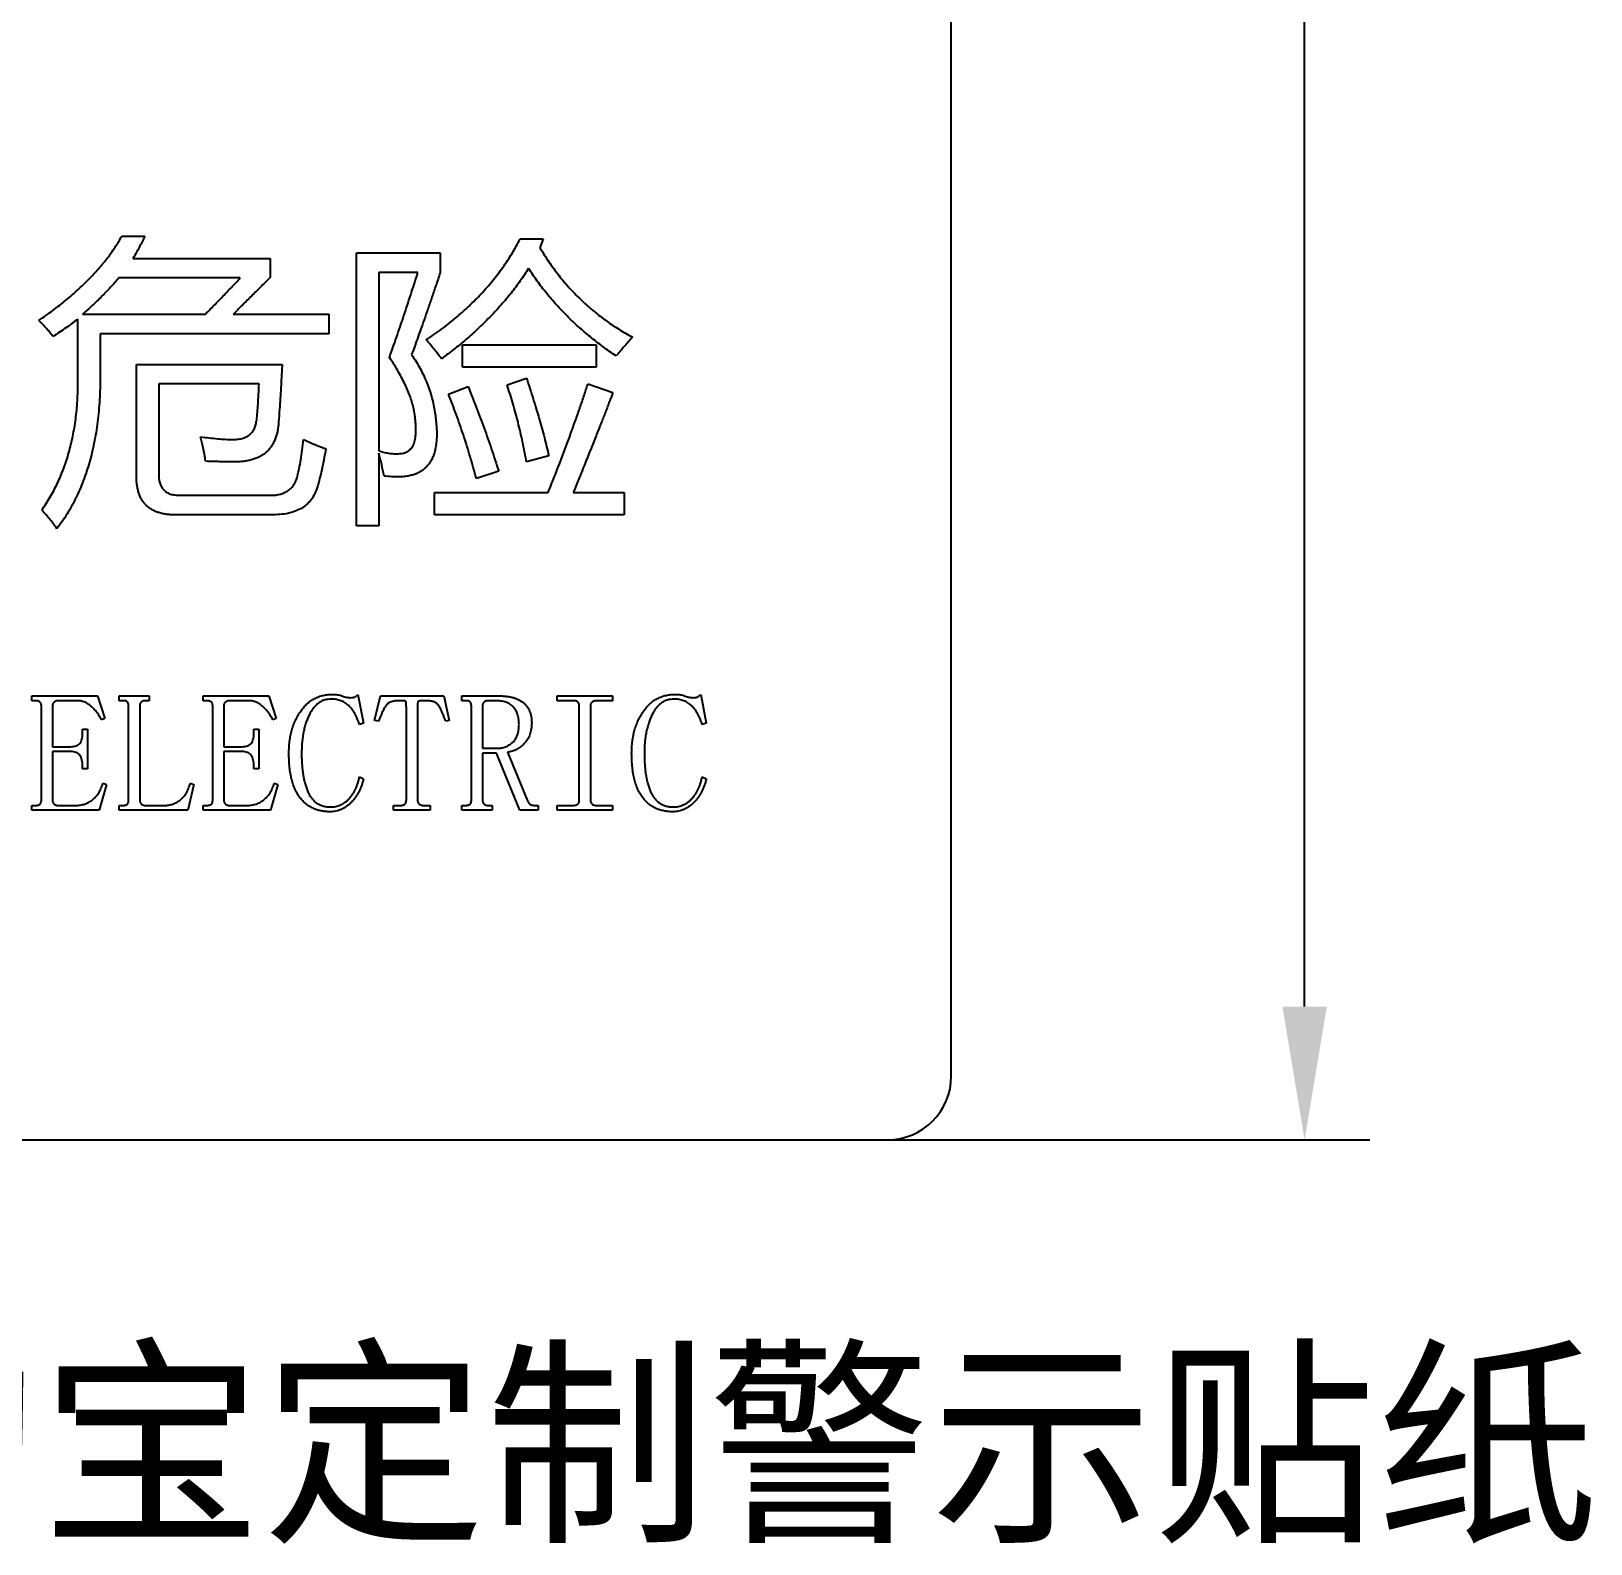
# Model space of a CAD drawing. Header units: millimetres. Extents: x 98 to 177, y -41 to 63.
# Drawn here: x 129.55 to 177.33, y -40.73 to 5.61 of the extents above; entities that cross this region are included whole.
import ezdxf

# ---------------------------------------------------------------- set-up
doc = ezdxf.new("R2010")
doc.units = ezdxf.units.MM
doc.header["$PDSIZE"] = -1
doc.styles.get("Standard").update_dxf_attribs({"font": ''})
doc.styles.get('Standard').set_extended_font_data('汉仪长仿宋体')
doc.dimstyles.new('ISO-25', dxfattribs={"dimtxt": 2.5, "dimasz": 2.5, "dimexe": 1.25, "dimexo": 0.625, "dimtad": 1, "dimtxsty": 'Standard', "dimcen": 2.5, "dimadec": 0, "dimazin": 0, "dimtfac": 1, "dimtmove": 0, "dimatfit": 3, "dimfxl": 1, "dimarcsym": 0})

# ---------------------------------------------------------------- blocks, each defined once
blk = doc.blocks.new('*D2')
at = {"color": 0, "lineweight": -2, "transparency": 16777216}
for p, q in [((152.293, 51.648), (170.56, 51.648)), ((168.56, 47.568), (168.56, 15.294)), ((168.56, -24.272), (168.56, 8.002)), ((152.293, -28.352), (170.56, -28.352))]:
    blk.add_line(p, q, dxfattribs=at)
at = {"color": 0, "transparency": 16777216}
for points in [[(167.88, 47.568), (169.24, 47.568), (168.56, 51.648)], [(167.88, -24.272), (169.24, -24.272), (168.56, -28.352)]]:
    blk.add_solid(points, dxfattribs=at)
at = {"layer": 'Defpoints', "color": 0, "transparency": 16777216}
for p in [(152.293, 51.648), (152.293, -28.352), (168.56, -28.352)]:
    blk.add_point(p, dxfattribs=at)
at = {"color": 0, "transparency": 16777216, "insert": (168.56, 11.648), "char_height": 3.5, "attachment_point": 5}
blk.add_mtext('80,00', dxfattribs=at)

msp = doc.modelspace()

# ---------------------------------------------------------------- linework, layer by layer
at = {"color": 7, "linetype": 'Continuous', "lineweight": 25}
for p, q in [((157.736, -26.4), (157.736, 49.696)), ((132.326, -0.669), (133.03, -0.669)), ((144.533, -0.754), (145.238, -0.754)), ((145.238, -0.754), (145.131, -1.022)), ((132.667, -1.352), (136.872, -1.352)), ((136.872, -1.352), (136.872, -1.932)), ((139.518, -1.181), (142.079, -1.181)), ((139.518, -9.547), (139.518, -1.181)), ((142.079, -1.181), (142.079, -1.788)), ((140.201, -1.778), (140.201, -7.242)), ((141.396, -1.778), (140.201, -1.778)), ((135.954, -1.949), (132.233, -1.949)), ((130.981, -5.138), (130.981, -3.207)), ((131.124, -3.059), (134.887, -3.059)), ((135.741, -3.059), (138.664, -3.059)), ((138.664, -3.059), (138.664, -3.657)), ((131.664, -3.657), (131.664, -4.972)), ((138.664, -3.657), (131.664, -3.657)), ((142.762, -3.998), (146.859, -3.998)), ((142.762, -4.681), (142.762, -3.998)), ((146.859, -3.998), (146.859, -4.681)), ((132.774, -4.596), (137.236, -4.596)), ((132.774, -8.021), (132.774, -4.596)), ((146.859, -4.681), (142.762, -4.681)), ((133.457, -5.193), (133.457, -7.982)), ((136.53, -5.193), (133.457, -5.193)), ((144.128, -5.22), (144.725, -5.022)), ((146.603, -5.193), (147.372, -5.455)), ((142.335, -5.513), (142.933, -5.278)), ((140.201, -7.319), (140.201, -9.547)), ((145.408, -7.394), (144.725, -7.583)), ((143.872, -7.87), (143.189, -8.096)), ((141.908, -8.522), (145.387, -8.522)), ((141.908, -9.205), (141.908, -8.522)), ((146.155, -8.522), (147.713, -8.522)), ((147.713, -8.522), (147.713, -9.205)), ((134.103, -8.608), (136.877, -8.608)), ((136.969, -9.205), (133.949, -9.205)), ((140.201, -9.547), (139.518, -9.547)), ((147.713, -9.205), (141.908, -9.205)), ((129.569, -14.754), (131.58, -14.754)), ((129.569, -14.9), (129.569, -14.754)), ((131.58, -14.754), (131.805, -15.443)), ((132.243, -14.754), (133.167, -14.754)), ((132.243, -14.9), (132.243, -14.754)), ((133.167, -14.754), (133.167, -14.9)), ((134.819, -14.754), (136.83, -14.754)), ((134.819, -14.9), (134.819, -14.754)), ((136.83, -14.754), (137.055, -15.443)), ((139.559, -14.706), (139.729, -15.589)), ((140.069, -15.512), (140.253, -14.754)), ((140.253, -14.754), (142.191, -14.754)), ((142.191, -14.754), (142.354, -15.512)), ((142.743, -14.754), (143.904, -14.754)), ((142.743, -14.9), (142.743, -14.754)), ((145.66, -14.754), (147.361, -14.754)), ((145.66, -14.9), (145.66, -14.754)), ((147.361, -14.754), (147.361, -14.9)), ((150.059, -14.706), (150.229, -15.589)), ((129.673, -14.9), (129.569, -14.9)), ((129.861, -17.947), (129.861, -15.062)), ((130.201, -15.061), (130.201, -16.31)), ((130.952, -14.9), (130.384, -14.9)), ((132.36, -14.9), (132.243, -14.9)), ((132.535, -17.947), (132.535, -15.062)), ((132.875, -15.062), (132.875, -17.947)), ((133.167, -14.9), (133.039, -14.9)), ((134.923, -14.9), (134.819, -14.9)), ((135.111, -17.947), (135.111, -15.062)), ((135.451, -15.061), (135.451, -16.31)), ((136.202, -14.9), (135.634, -14.9)), ((141.042, -17.946), (141.042, -15.103)), ((141.382, -15.124), (141.382, -17.946)), ((142.86, -14.9), (142.743, -14.9)), ((143.035, -17.947), (143.035, -15.062)), ((143.375, -15.06), (143.375, -16.359)), ((143.767, -14.9), (143.551, -14.9)), ((146.149, -14.9), (145.66, -14.9)), ((146.34, -17.947), (146.34, -15.062)), ((146.68, -15.062), (146.68, -17.947)), ((147.361, -14.9), (146.872, -14.9)), ((131.805, -15.443), (131.704, -15.484)), ((137.055, -15.443), (136.954, -15.484)), ((139.729, -15.589), (139.605, -15.629)), ((140.191, -15.532), (140.069, -15.512)), ((142.354, -15.512), (142.253, -15.532)), ((150.229, -15.589), (150.105, -15.629)), ((131.125, -15.775), (131.271, -15.775)), ((131.125, -15.898), (131.125, -15.775)), ((131.271, -15.775), (131.271, -16.991)), ((136.375, -15.775), (136.521, -15.775)), ((136.375, -15.898), (136.375, -15.775)), ((136.521, -15.775), (136.521, -16.991)), ((130.201, -16.31), (130.76, -16.31)), ((130.201, -16.456), (130.201, -17.949)), ((130.76, -16.456), (130.201, -16.456)), ((135.451, -16.31), (136.01, -16.31)), ((135.451, -16.456), (135.451, -17.949)), ((136.01, -16.456), (135.451, -16.456)), ((143.375, -16.359), (143.806, -16.359)), ((143.375, -16.504), (143.375, -17.948)), ((143.799, -16.504), (143.375, -16.504)), ((144.515, -18.254), (143.799, -16.504)), ((144.144, -16.48), (144.752, -17.968)), ((131.125, -16.991), (131.125, -16.912)), ((131.271, -16.991), (131.125, -16.991)), ((136.375, -16.991), (136.375, -16.912)), ((136.521, -16.991), (136.375, -16.991)), ((131.854, -17.468), (131.632, -18.254)), ((131.753, -17.428), (131.854, -17.468)), ((134.528, -17.468), (134.344, -18.254)), ((134.424, -17.428), (134.528, -17.468)), ((137.104, -17.468), (136.882, -18.254)), ((137.003, -17.428), (137.104, -17.468)), ((139.605, -17.234), (139.729, -17.297)), ((150.105, -17.234), (150.229, -17.297)), ((129.569, -18.109), (129.686, -18.109)), ((129.569, -18.254), (129.569, -18.109)), ((130.383, -18.109), (130.907, -18.109)), ((132.243, -18.109), (132.371, -18.109)), ((132.243, -18.254), (132.243, -18.109)), ((133.061, -18.109), (133.619, -18.109)), ((134.819, -18.109), (134.936, -18.109)), ((134.819, -18.254), (134.819, -18.109)), ((135.633, -18.109), (136.157, -18.109)), ((140.653, -18.109), (140.847, -18.109)), ((140.653, -18.254), (140.653, -18.109)), ((141.576, -18.109), (141.771, -18.109)), ((141.771, -18.109), (141.771, -18.254)), ((142.743, -18.109), (142.86, -18.109)), ((142.743, -18.254), (142.743, -18.109)), ((143.55, -18.109), (143.667, -18.109)), ((143.667, -18.109), (143.667, -18.254)), ((144.955, -18.109), (145.076, -18.109)), ((145.076, -18.109), (145.076, -18.254)), ((145.66, -18.109), (146.149, -18.109)), ((145.66, -18.254), (145.66, -18.109)), ((146.872, -18.109), (147.361, -18.109)), ((147.361, -18.109), (147.361, -18.254)), ((131.632, -18.254), (129.569, -18.254)), ((134.344, -18.254), (132.243, -18.254)), ((136.882, -18.254), (134.819, -18.254)), ((141.771, -18.254), (140.653, -18.254)), ((143.667, -18.254), (142.743, -18.254)), ((145.076, -18.254), (144.515, -18.254)), ((147.361, -18.254), (145.66, -18.254)), ((99.688, -28.352), (155.784, -28.352))]:
    msp.add_line(p, q, dxfattribs=at)
msp.add_arc((155.784, -26.4), 1.952, 270, 0, dxfattribs=at)
for points, knots in [([(129.786, -3.251), (129.93, -3.15), (130.211, -2.951), (130.609, -2.639), (130.974, -2.322), (131.308, -2.001), (131.611, -1.676), (131.882, -1.347), (132.122, -1.013), (132.259, -0.782), (132.326, -0.669)], [0, 0, 0, 0, 0.144424, 0.282792, 0.414816, 0.541627, 0.662815, 0.779572, 0.891646, 1, 1, 1, 1]), ([(133.03, -0.669), (132.975, -0.784), (132.863, -1.016), (132.733, -1.239), (132.667, -1.352)], [0, 0, 0, 0, 0.495053, 1, 1, 1, 1]), ([(141.652, -3.849), (141.81, -3.74), (142.12, -3.526), (142.557, -3.177), (142.964, -2.815), (143.341, -2.436), (143.687, -2.04), (144, -1.628), (144.287, -1.202), (144.451, -0.903), (144.533, -0.754)], [0, 0, 0, 0, 0.134181, 0.264613, 0.392205, 0.51716, 0.639753, 0.760709, 0.880726, 1, 1, 1, 1]), ([(145.131, -1.022), (145.222, -1.168), (145.402, -1.457), (145.704, -1.866), (146.027, -2.249), (146.372, -2.605), (146.739, -2.935), (147.126, -3.24), (147.536, -3.519), (147.824, -3.682), (147.969, -3.763)], [0, 0, 0, 0, 0.129035, 0.255871, 0.381236, 0.504984, 0.628173, 0.751363, 0.875197, 1, 1, 1, 1]), ([(140.521, -4.382), (140.595, -4.178), (140.744, -3.762), (140.962, -3.123), (141.181, -2.46), (141.324, -2.008), (141.396, -1.778)], [0, 0, 0, 0, 0.237131, 0.482972, 0.737098, 1, 1, 1, 1]), ([(142.079, -1.788), (142.034, -1.92), (141.947, -2.176), (141.821, -2.55), (141.7, -2.899), (141.589, -3.225), (141.481, -3.526), (141.383, -3.805), (141.291, -4.059), (141.232, -4.221), (141.204, -4.298)], [0, 0, 0, 0, 0.157394, 0.305743, 0.444735, 0.574208, 0.694493, 0.805733, 0.907625, 1, 1, 1, 1]), ([(144.788, -1.661), (144.703, -1.788), (144.532, -2.044), (144.253, -2.414), (143.95, -2.772), (143.628, -3.124), (143.282, -3.464), (142.917, -3.796), (142.528, -4.118), (142.257, -4.322), (142.12, -4.425)], [0, 0, 0, 0, 0.118774, 0.238607, 0.359936, 0.483359, 0.608631, 0.736488, 0.86697, 1, 1, 1, 1]), ([(147.474, -4.339), (147.337, -4.246), (147.066, -4.06), (146.679, -3.759), (146.311, -3.447), (145.966, -3.117), (145.638, -2.777), (145.334, -2.419), (145.048, -2.048), (144.875, -1.79), (144.788, -1.661)], [0, 0, 0, 0, 0.130382, 0.25833, 0.384635, 0.509361, 0.633087, 0.755681, 0.877967, 1, 1, 1, 1]), ([(132.233, -1.949), (132.15, -2.044), (131.984, -2.237), (131.714, -2.514), (131.429, -2.792), (131.227, -2.969), (131.124, -3.059)], [0, 0, 0, 0, 0.240162, 0.486508, 0.73945, 1, 1, 1, 1]), ([(134.887, -3.059), (134.985, -2.959), (135.176, -2.764), (135.452, -2.478), (135.71, -2.209), (135.875, -2.034), (135.954, -1.949)], [0, 0, 0, 0, 0.273855, 0.531801, 0.773845, 1, 1, 1, 1]), ([(136.872, -1.932), (136.769, -2.035), (136.568, -2.236), (136.276, -2.526), (136.003, -2.798), (135.826, -2.974), (135.741, -3.059)], [0, 0, 0, 0, 0.274069, 0.532191, 0.773774, 1, 1, 1, 1]), ([(130.218, -3.742), (130.195, -3.71), (130.143, -3.638), (130.046, -3.526), (129.926, -3.393), (129.835, -3.301), (129.786, -3.251)], [0, 0, 0, 0, 0.180524, 0.407495, 0.680104, 1, 1, 1, 1]), ([(130.981, -3.207), (130.859, -3.299), (130.61, -3.485), (130.351, -3.655), (130.218, -3.742)], [0, 0, 0, 0, 0.491508, 1, 1, 1, 1]), ([(147.969, -3.763), (147.922, -3.817), (147.83, -3.919), (147.7, -4.067), (147.583, -4.207), (147.509, -4.297), (147.474, -4.339)], [0, 0, 0, 0, 0.282305, 0.541141, 0.781698, 1, 1, 1, 1]), ([(141.204, -4.298), (141.251, -4.368), (141.343, -4.507), (141.466, -4.722), (141.575, -4.939), (141.671, -5.16), (141.755, -5.382), (141.822, -5.608), (141.878, -5.837), (141.903, -5.991), (141.915, -6.068)], [0, 0, 0, 0, 0.131324, 0.259263, 0.385746, 0.510539, 0.634023, 0.756391, 0.878287, 1, 1, 1, 1]), ([(142.12, -4.425), (142.09, -4.383), (142.024, -4.294), (141.914, -4.157), (141.79, -4.005), (141.7, -3.903), (141.652, -3.849)], [0, 0, 0, 0, 0.210482, 0.446922, 0.709751, 1, 1, 1, 1]), ([(137.236, -4.596), (137.228, -4.754), (137.213, -5.064), (137.188, -5.518), (137.16, -5.952), (137.138, -6.234), (137.128, -6.372)], [0, 0, 0, 0, 0.267105, 0.523025, 0.767067, 1, 1, 1, 1]), ([(141.277, -6.016), (141.265, -5.956), (141.239, -5.833), (141.183, -5.647), (141.112, -5.454), (141.025, -5.252), (140.922, -5.044), (140.802, -4.83), (140.67, -4.606), (140.572, -4.458), (140.521, -4.382)], [0, 0, 0, 0, 0.101054, 0.207704, 0.321316, 0.442298, 0.570325, 0.705705, 0.848952, 1, 1, 1, 1]), ([(129.872, -9.056), (129.917, -8.991), (130.009, -8.86), (130.133, -8.655), (130.251, -8.446), (130.359, -8.229), (130.459, -8.006), (130.55, -7.776), (130.633, -7.541), (130.706, -7.298), (130.771, -7.051), (130.827, -6.796), (130.875, -6.535), (130.914, -6.268), (130.945, -5.995), (130.965, -5.715), (130.98, -5.429), (130.981, -5.236), (130.981, -5.138)], [0, 0, 0, 0, 0.057743, 0.115612, 0.173613, 0.231982, 0.290978, 0.350582, 0.411021, 0.471985, 0.533971, 0.596679, 0.6609, 0.726027, 0.792505, 0.860056, 0.929417, 1, 1, 1, 1]), ([(131.664, -4.972), (131.663, -5.092), (131.662, -5.329), (131.645, -5.68), (131.62, -6.022), (131.584, -6.356), (131.538, -6.679), (131.48, -6.993), (131.414, -7.299), (131.336, -7.595), (131.248, -7.882), (131.149, -8.16), (131.042, -8.429), (130.921, -8.688), (130.792, -8.938), (130.653, -9.18), (130.502, -9.41), (130.394, -9.558), (130.34, -9.632)], [0, 0, 0, 0, 0.073027, 0.144227, 0.21392, 0.281654, 0.348049, 0.412658, 0.476048, 0.538101, 0.598923, 0.658629, 0.717235, 0.775072, 0.832283, 0.888503, 0.944386, 1, 1, 1, 1]), ([(136.457, -6.299), (136.464, -6.221), (136.48, -6.056), (136.5, -5.794), (136.517, -5.504), (136.526, -5.3), (136.53, -5.193)], [0, 0, 0, 0, 0.211483, 0.448049, 0.710868, 1, 1, 1, 1]), ([(144.725, -7.583), (144.686, -7.379), (144.608, -6.973), (144.466, -6.374), (144.309, -5.79), (144.188, -5.409), (144.128, -5.22)], [0, 0, 0, 0, 0.256469, 0.508034, 0.756175, 1, 1, 1, 1]), ([(144.725, -5.022), (144.794, -5.233), (144.927, -5.645), (145.111, -6.251), (145.269, -6.831), (145.363, -7.21), (145.408, -7.394)], [0, 0, 0, 0, 0.269467, 0.525692, 0.769362, 1, 1, 1, 1]), ([(145.387, -8.522), (145.449, -8.365), (145.572, -8.055), (145.749, -7.598), (145.916, -7.157), (146.074, -6.733), (146.22, -6.325), (146.358, -5.933), (146.485, -5.558), (146.565, -5.313), (146.603, -5.193)], [0, 0, 0, 0, 0.143575, 0.281986, 0.414753, 0.542367, 0.664708, 0.781914, 0.893514, 1, 1, 1, 1]), ([(143.189, -8.096), (143.125, -7.869), (143.001, -7.421), (142.795, -6.764), (142.574, -6.129), (142.414, -5.717), (142.335, -5.513)], [0, 0, 0, 0, 0.25942, 0.512118, 0.759217, 1, 1, 1, 1]), ([(142.933, -5.278), (143.017, -5.488), (143.186, -5.911), (143.428, -6.552), (143.656, -7.206), (143.8, -7.648), (143.872, -7.87)], [0, 0, 0, 0, 0.246228, 0.494843, 0.745903, 1, 1, 1, 1]), ([(147.372, -5.455), (147.357, -5.496), (147.326, -5.58), (147.274, -5.711), (147.222, -5.853), (147.162, -6.002), (147.102, -6.162), (147.034, -6.33), (146.966, -6.508), (146.889, -6.694), (146.814, -6.892), (146.73, -7.097), (146.645, -7.312), (146.554, -7.535), (146.461, -7.77), (146.362, -8.012), (146.261, -8.264), (146.191, -8.435), (146.155, -8.522)], [0, 0, 0, 0, 0.03964, 0.082121, 0.12791, 0.176543, 0.228482, 0.283269, 0.340984, 0.401924, 0.466168, 0.533262, 0.603284, 0.676533, 0.752708, 0.832112, 0.914441, 1, 1, 1, 1]), ([(140.881, -7.327), (140.906, -7.324), (140.955, -7.318), (141.023, -7.294), (141.085, -7.264), (141.14, -7.223), (141.189, -7.173), (141.23, -7.113), (141.265, -7.045), (141.293, -6.967), (141.314, -6.879), (141.328, -6.783), (141.336, -6.677), (141.337, -6.563), (141.333, -6.439), (141.32, -6.307), (141.304, -6.164), (141.286, -6.067), (141.277, -6.016)], [0, 0, 0, 0, 0.049066, 0.094751, 0.139242, 0.183191, 0.227849, 0.274411, 0.323932, 0.377294, 0.435202, 0.49821, 0.566748, 0.64115, 0.720779, 0.807636, 0.900021, 1, 1, 1, 1]), ([(141.915, -6.068), (141.925, -6.138), (141.945, -6.274), (141.966, -6.473), (141.974, -6.66), (141.973, -6.836), (141.961, -6.999), (141.939, -7.151), (141.906, -7.291), (141.862, -7.42), (141.808, -7.536), (141.741, -7.64), (141.667, -7.733), (141.579, -7.812), (141.482, -7.881), (141.374, -7.937), (141.256, -7.982), (141.172, -8.001), (141.129, -8.01)], [0, 0, 0, 0, 0.090529, 0.175513, 0.255035, 0.329379, 0.399367, 0.464216, 0.525468, 0.58254, 0.63712, 0.688914, 0.739345, 0.789161, 0.839233, 0.890509, 0.943844, 1, 1, 1, 1]), ([(135.707, -6.9), (135.761, -6.899), (135.864, -6.897), (136.008, -6.871), (136.133, -6.826), (136.24, -6.76), (136.325, -6.671), (136.392, -6.565), (136.437, -6.438), (136.45, -6.347), (136.457, -6.299)], [0, 0, 0, 0, 0.14973, 0.284264, 0.405486, 0.519331, 0.62946, 0.743306, 0.865688, 1, 1, 1, 1]), ([(137.128, -6.372), (137.124, -6.422), (137.117, -6.519), (137.093, -6.658), (137.06, -6.788), (137.017, -6.908), (136.964, -7.018), (136.902, -7.12), (136.83, -7.211), (136.748, -7.292), (136.656, -7.363), (136.556, -7.425), (136.444, -7.475), (136.323, -7.516), (136.193, -7.548), (136.054, -7.571), (135.905, -7.583), (135.803, -7.583), (135.75, -7.583)], [0, 0, 0, 0, 0.072006, 0.139594, 0.203739, 0.264303, 0.323304, 0.379645, 0.43525, 0.490041, 0.54525, 0.601591, 0.660047, 0.721002, 0.784991, 0.852472, 0.923786, 1, 1, 1, 1]), ([(134.738, -6.815), (134.829, -6.827), (135.004, -6.849), (135.256, -6.874), (135.488, -6.892), (135.637, -6.898), (135.707, -6.9)], [0, 0, 0, 0, 0.28286, 0.543029, 0.782014, 1, 1, 1, 1]), ([(134.892, -7.566), (134.881, -7.495), (134.858, -7.357), (134.819, -7.161), (134.782, -6.981), (134.752, -6.869), (134.738, -6.815)], [0, 0, 0, 0, 0.282152, 0.544399, 0.782802, 1, 1, 1, 1]), ([(137.705, -8.024), (137.724, -7.945), (137.763, -7.779), (137.811, -7.513), (137.856, -7.217), (137.882, -7.009), (137.896, -6.9)], [0, 0, 0, 0, 0.211205, 0.449214, 0.710869, 1, 1, 1, 1]), ([(137.896, -6.9), (138.013, -6.954), (138.237, -7.056), (138.468, -7.139), (138.579, -7.179)], [0, 0, 0, 0, 0.521236, 1, 1, 1, 1]), ([(135.75, -7.583), (135.696, -7.583), (135.576, -7.582), (135.378, -7.58), (135.147, -7.574), (134.981, -7.569), (134.892, -7.566)], [0, 0, 0, 0, 0.189697, 0.419834, 0.690447, 1, 1, 1, 1]), ([(138.579, -7.179), (138.557, -7.295), (138.516, -7.513), (138.452, -7.819), (138.391, -8.084), (138.346, -8.246), (138.326, -8.321)], [0, 0, 0, 0, 0.30185, 0.5686, 0.801716, 1, 1, 1, 1]), ([(140.201, -7.242), (140.257, -7.26), (140.368, -7.296), (140.539, -7.326), (140.71, -7.34), (140.824, -7.331), (140.881, -7.327)], [0, 0, 0, 0, 0.255871, 0.504992, 0.752665, 1, 1, 1, 1]), ([(140.36, -8.018), (140.336, -7.901), (140.289, -7.667), (140.23, -7.436), (140.201, -7.319)], [0, 0, 0, 0, 0.498146, 1, 1, 1, 1]), ([(133.949, -9.205), (133.902, -9.205), (133.81, -9.204), (133.677, -9.188), (133.552, -9.167), (133.437, -9.132), (133.33, -9.092), (133.233, -9.041), (133.145, -8.98), (133.066, -8.911), (132.998, -8.831), (132.937, -8.743), (132.886, -8.645), (132.845, -8.537), (132.813, -8.421), (132.791, -8.296), (132.775, -8.162), (132.775, -8.069), (132.774, -8.021)], [0, 0, 0, 0, 0.07459, 0.144, 0.209878, 0.272286, 0.332071, 0.388801, 0.44389, 0.498691, 0.553035, 0.608698, 0.666045, 0.72583, 0.788047, 0.854611, 0.924714, 1, 1, 1, 1]), ([(133.457, -7.982), (133.459, -8.031), (133.463, -8.124), (133.492, -8.254), (133.543, -8.364), (133.615, -8.455), (133.709, -8.525), (133.823, -8.575), (133.957, -8.603), (134.052, -8.606), (134.103, -8.608)], [0, 0, 0, 0, 0.142784, 0.269028, 0.384859, 0.494444, 0.604487, 0.722133, 0.853427, 1, 1, 1, 1]), ([(136.877, -8.608), (136.931, -8.606), (137.035, -8.603), (137.183, -8.577), (137.313, -8.529), (137.426, -8.465), (137.525, -8.383), (137.603, -8.28), (137.666, -8.159), (137.692, -8.07), (137.705, -8.024)], [0, 0, 0, 0, 0.147269, 0.280823, 0.403966, 0.52056, 0.634285, 0.748545, 0.869282, 1, 1, 1, 1]), ([(141.129, -8.01), (141.079, -8.019), (140.969, -8.039), (140.79, -8.046), (140.583, -8.04), (140.437, -8.026), (140.36, -8.018)], [0, 0, 0, 0, 0.199231, 0.430865, 0.696798, 1, 1, 1, 1]), ([(138.326, -8.321), (138.304, -8.391), (138.263, -8.525), (138.158, -8.706), (138.029, -8.86), (137.871, -8.988), (137.683, -9.083), (137.469, -9.154), (137.228, -9.196), (137.058, -9.202), (136.969, -9.205)], [0, 0, 0, 0, 0.123763, 0.239934, 0.352962, 0.465716, 0.583761, 0.710148, 0.84805, 1, 1, 1, 1]), ([(130.34, -9.632), (130.308, -9.587), (130.241, -9.495), (130.131, -9.354), (130.007, -9.206), (129.918, -9.107), (129.872, -9.056)], [0, 0, 0, 0, 0.2222907, 0.4614853, 0.7214794, 1, 1, 1, 1]), ([(137.444, -16.515), (137.445, -16.451), (137.447, -16.326), (137.465, -16.143), (137.493, -15.968), (137.532, -15.802), (137.583, -15.643), (137.645, -15.493), (137.72, -15.352), (137.804, -15.22), (137.898, -15.099), (138.001, -14.994), (138.112, -14.904), (138.233, -14.831), (138.361, -14.775), (138.498, -14.734), (138.642, -14.711), (138.741, -14.707), (138.792, -14.706)], [0, 0, 0, 0, 0.075837, 0.148367, 0.218446, 0.286159, 0.35161, 0.415802, 0.478641, 0.541144, 0.601987, 0.659847, 0.716131, 0.771334, 0.826558, 0.882428, 0.940044, 1, 1, 1, 1]), ([(138.792, -14.706), (138.816, -14.706), (138.865, -14.707), (138.938, -14.718), (139.011, -14.733), (139.081, -14.757), (139.15, -14.78), (139.215, -14.795), (139.274, -14.807), (139.313, -14.808), (139.331, -14.808)], [0, 0, 0, 0, 0.132339, 0.264405, 0.399756, 0.536972, 0.669834, 0.791765, 0.900679, 1, 1, 1, 1]), ([(139.331, -14.808), (139.356, -14.807), (139.402, -14.806), (139.466, -14.791), (139.52, -14.757), (139.545, -14.724), (139.559, -14.706)], [0, 0, 0, 0, 0.287475, 0.520714, 0.743316, 1, 1, 1, 1]), ([(143.904, -14.754), (143.942, -14.755), (144.016, -14.756), (144.123, -14.766), (144.224, -14.782), (144.318, -14.804), (144.406, -14.833), (144.487, -14.868), (144.561, -14.91), (144.628, -14.959), (144.688, -15.013), (144.741, -15.075), (144.784, -15.143), (144.82, -15.217), (144.848, -15.298), (144.867, -15.385), (144.88, -15.478), (144.881, -15.543), (144.882, -15.576)], [0, 0, 0, 0, 0.078248, 0.152086, 0.221785, 0.288313, 0.350975, 0.411231, 0.469379, 0.52612, 0.581859, 0.63661, 0.691723, 0.74793, 0.805984, 0.866958, 0.931638, 1, 1, 1, 1]), ([(147.944, -16.515), (147.945, -16.451), (147.947, -16.326), (147.965, -16.143), (147.993, -15.968), (148.032, -15.802), (148.083, -15.643), (148.145, -15.493), (148.22, -15.352), (148.304, -15.22), (148.398, -15.099), (148.501, -14.994), (148.612, -14.904), (148.733, -14.831), (148.861, -14.775), (148.998, -14.734), (149.142, -14.711), (149.241, -14.707), (149.292, -14.706)], [0, 0, 0, 0, 0.075837, 0.148367, 0.218446, 0.286159, 0.35161, 0.415802, 0.478641, 0.541144, 0.601987, 0.659847, 0.716131, 0.771334, 0.826558, 0.882428, 0.940044, 1, 1, 1, 1]), ([(149.292, -14.706), (149.316, -14.706), (149.365, -14.707), (149.438, -14.718), (149.511, -14.733), (149.581, -14.757), (149.65, -14.78), (149.715, -14.795), (149.774, -14.807), (149.813, -14.808), (149.831, -14.808)], [0, 0, 0, 0, 0.132339, 0.264405, 0.399756, 0.536972, 0.669834, 0.791765, 0.900679, 1, 1, 1, 1]), ([(149.831, -14.808), (149.856, -14.807), (149.902, -14.806), (149.966, -14.791), (150.02, -14.757), (150.045, -14.724), (150.059, -14.706)], [0, 0, 0, 0, 0.287475, 0.520714, 0.743316, 1, 1, 1, 1]), ([(129.861, -15.062), (129.861, -15.049), (129.86, -15.025), (129.852, -14.992), (129.839, -14.963), (129.82, -14.939), (129.794, -14.921), (129.76, -14.908), (129.719, -14.901), (129.689, -14.901), (129.673, -14.9)], [0, 0, 0, 0, 0.132794, 0.253034, 0.358581, 0.460433, 0.567073, 0.687195, 0.83279, 1, 1, 1, 1]), ([(130.384, -14.9), (130.371, -14.901), (130.347, -14.901), (130.311, -14.909), (130.28, -14.922), (130.252, -14.939), (130.229, -14.963), (130.213, -14.991), (130.203, -15.024), (130.202, -15.049), (130.201, -15.061)], [0, 0, 0, 0, 0.140448, 0.269861, 0.391881, 0.509323, 0.624031, 0.738608, 0.862104, 1, 1, 1, 1]), ([(131.704, -15.484), (131.677, -15.438), (131.625, -15.349), (131.54, -15.231), (131.453, -15.129), (131.362, -15.046), (131.268, -14.98), (131.167, -14.934), (131.062, -14.905), (130.989, -14.902), (130.952, -14.9)], [0, 0, 0, 0, 0.159839, 0.30571, 0.438688, 0.560754, 0.673891, 0.782646, 0.890241, 1, 1, 1, 1]), ([(132.535, -15.062), (132.534, -15.049), (132.534, -15.025), (132.526, -14.992), (132.514, -14.963), (132.497, -14.939), (132.472, -14.921), (132.441, -14.908), (132.403, -14.901), (132.375, -14.901), (132.36, -14.9)], [0, 0, 0, 0, 0.137935, 0.26219, 0.370676, 0.473121, 0.577219, 0.696904, 0.837319, 1, 1, 1, 1]), ([(133.039, -14.9), (133.027, -14.901), (133.005, -14.901), (132.973, -14.909), (132.945, -14.922), (132.92, -14.94), (132.9, -14.963), (132.885, -14.991), (132.877, -15.025), (132.876, -15.049), (132.875, -15.062)], [0, 0, 0, 0, 0.133871, 0.256428, 0.374677, 0.48912, 0.604408, 0.722622, 0.854333, 1, 1, 1, 1]), ([(135.111, -15.062), (135.111, -15.049), (135.11, -15.025), (135.102, -14.992), (135.089, -14.963), (135.07, -14.939), (135.044, -14.921), (135.01, -14.908), (134.969, -14.901), (134.939, -14.901), (134.923, -14.9)], [0, 0, 0, 0, 0.132794, 0.253034, 0.358581, 0.460433, 0.567073, 0.687195, 0.83279, 1, 1, 1, 1]), ([(135.634, -14.9), (135.621, -14.901), (135.597, -14.901), (135.561, -14.909), (135.53, -14.922), (135.502, -14.939), (135.479, -14.963), (135.463, -14.991), (135.453, -15.024), (135.452, -15.049), (135.451, -15.061)], [0, 0, 0, 0, 0.140448, 0.269861, 0.391881, 0.509323, 0.624031, 0.738608, 0.862104, 1, 1, 1, 1]), ([(136.954, -15.484), (136.927, -15.438), (136.875, -15.349), (136.79, -15.231), (136.703, -15.129), (136.612, -15.046), (136.518, -14.98), (136.417, -14.934), (136.312, -14.905), (136.239, -14.902), (136.202, -14.9)], [0, 0, 0, 0, 0.159839, 0.30571, 0.438688, 0.560754, 0.673891, 0.782646, 0.890241, 1, 1, 1, 1]), ([(138.74, -14.852), (138.705, -14.853), (138.636, -14.856), (138.535, -14.878), (138.442, -14.917), (138.354, -14.969), (138.272, -15.038), (138.197, -15.121), (138.129, -15.219), (138.068, -15.331), (138.013, -15.454), (137.965, -15.584), (137.924, -15.722), (137.891, -15.867), (137.865, -16.018), (137.847, -16.178), (137.835, -16.344), (137.834, -16.457), (137.833, -16.515)], [0, 0, 0, 0, 0.050269, 0.099015, 0.146917, 0.195143, 0.245708, 0.298691, 0.35554, 0.417012, 0.481568, 0.547777, 0.616401, 0.687257, 0.760962, 0.837393, 0.917145, 1, 1, 1, 1]), ([(139.605, -15.629), (139.595, -15.599), (139.575, -15.538), (139.54, -15.452), (139.503, -15.371), (139.462, -15.296), (139.42, -15.227), (139.375, -15.162), (139.327, -15.104), (139.277, -15.051), (139.224, -15.003), (139.165, -14.963), (139.104, -14.928), (139.039, -14.901), (138.97, -14.878), (138.897, -14.862), (138.82, -14.853), (138.767, -14.852), (138.74, -14.852)], [0, 0, 0, 0, 0.07731, 0.15151, 0.221996, 0.289776, 0.35427, 0.416229, 0.47628, 0.533913, 0.590355, 0.646281, 0.701683, 0.758193, 0.815267, 0.874582, 0.935974, 1, 1, 1, 1]), ([(140.859, -14.9), (140.836, -14.901), (140.793, -14.901), (140.73, -14.906), (140.673, -14.913), (140.62, -14.923), (140.574, -14.938), (140.531, -14.954), (140.495, -14.975), (140.463, -14.999), (140.433, -15.03), (140.403, -15.072), (140.371, -15.123), (140.339, -15.185), (140.303, -15.256), (140.267, -15.339), (140.229, -15.432), (140.204, -15.498), (140.191, -15.532)], [0, 0, 0, 0, 0.067148, 0.128476, 0.185654, 0.23744, 0.285809, 0.329303, 0.370382, 0.407677, 0.448293, 0.498419, 0.557403, 0.625149, 0.704209, 0.793047, 0.891394, 1, 1, 1, 1]), ([(141.042, -15.103), (141.041, -15.079), (141.041, -15.037), (141.037, -14.982), (141.033, -14.945), (141.024, -14.919), (140.999, -14.909), (140.966, -14.905), (140.918, -14.901), (140.88, -14.901), (140.859, -14.9)], [0, 0, 0, 0, 0.206349, 0.363082, 0.468758, 0.528978, 0.585315, 0.680297, 0.819704, 1, 1, 1, 1]), ([(141.625, -14.9), (141.595, -14.901), (141.543, -14.901), (141.475, -14.904), (141.431, -14.909), (141.399, -14.917), (141.391, -14.948), (141.386, -14.987), (141.383, -15.049), (141.382, -15.097), (141.382, -15.124)], [0, 0, 0, 0, 0.208111, 0.365301, 0.468547, 0.52389, 0.573673, 0.669936, 0.811283, 1, 1, 1, 1]), ([(142.253, -15.532), (142.24, -15.499), (142.215, -15.436), (142.178, -15.347), (142.143, -15.267), (142.111, -15.197), (142.079, -15.136), (142.052, -15.085), (142.025, -15.043), (142.001, -15.009), (141.974, -14.982), (141.941, -14.96), (141.903, -14.942), (141.859, -14.926), (141.809, -14.914), (141.753, -14.906), (141.691, -14.901), (141.647, -14.9), (141.625, -14.9)], [0, 0, 0, 0, 0.108049, 0.206648, 0.295111, 0.373479, 0.442851, 0.501914, 0.552223, 0.592507, 0.629613, 0.668999, 0.711799, 0.758415, 0.810822, 0.867792, 0.931302, 1, 1, 1, 1]), ([(143.035, -15.062), (143.034, -15.049), (143.034, -15.025), (143.026, -14.992), (143.014, -14.963), (142.997, -14.939), (142.972, -14.921), (142.941, -14.908), (142.903, -14.901), (142.875, -14.901), (142.86, -14.9)], [0, 0, 0, 0, 0.137935, 0.26219, 0.370676, 0.473121, 0.577219, 0.696904, 0.837319, 1, 1, 1, 1]), ([(143.551, -14.9), (143.539, -14.901), (143.515, -14.901), (143.481, -14.909), (143.45, -14.922), (143.423, -14.939), (143.401, -14.962), (143.386, -14.99), (143.376, -15.024), (143.375, -15.047), (143.375, -15.06)], [0, 0, 0, 0, 0.138342, 0.265498, 0.387977, 0.505999, 0.619597, 0.735651, 0.861457, 1, 1, 1, 1]), ([(144.493, -15.62), (144.492, -15.592), (144.491, -15.538), (144.483, -15.46), (144.469, -15.387), (144.45, -15.318), (144.425, -15.254), (144.395, -15.194), (144.359, -15.139), (144.317, -15.089), (144.27, -15.044), (144.216, -15.006), (144.156, -14.973), (144.09, -14.946), (144.018, -14.925), (143.939, -14.911), (143.855, -14.902), (143.797, -14.901), (143.767, -14.9)], [0, 0, 0, 0, 0.070837, 0.137464, 0.201535, 0.262198, 0.32081, 0.377739, 0.433037, 0.488832, 0.544415, 0.600282, 0.658126, 0.719274, 0.78279, 0.850811, 0.922673, 1, 1, 1, 1]), ([(146.34, -15.062), (146.34, -15.049), (146.339, -15.025), (146.331, -14.992), (146.318, -14.963), (146.298, -14.939), (146.272, -14.921), (146.238, -14.909), (146.196, -14.901), (146.165, -14.901), (146.149, -14.9)], [0, 0, 0, 0, 0.131232, 0.250057, 0.354362, 0.456674, 0.562059, 0.685641, 0.829523, 1, 1, 1, 1]), ([(146.872, -14.9), (146.858, -14.901), (146.833, -14.901), (146.796, -14.909), (146.763, -14.922), (146.733, -14.939), (146.709, -14.962), (146.693, -14.991), (146.682, -15.025), (146.681, -15.049), (146.68, -15.062)], [0, 0, 0, 0, 0.141968, 0.273093, 0.396751, 0.515541, 0.630911, 0.742371, 0.865855, 1, 1, 1, 1]), ([(149.24, -14.852), (149.205, -14.853), (149.136, -14.856), (149.035, -14.878), (148.942, -14.917), (148.854, -14.969), (148.772, -15.038), (148.697, -15.121), (148.629, -15.219), (148.568, -15.331), (148.513, -15.454), (148.465, -15.584), (148.424, -15.722), (148.391, -15.867), (148.365, -16.018), (148.347, -16.178), (148.335, -16.344), (148.334, -16.457), (148.333, -16.515)], [0, 0, 0, 0, 0.050269, 0.099015, 0.146917, 0.195143, 0.245708, 0.298691, 0.35554, 0.417012, 0.481568, 0.547777, 0.616401, 0.687257, 0.760962, 0.837393, 0.917145, 1, 1, 1, 1]), ([(150.105, -15.629), (150.095, -15.599), (150.075, -15.538), (150.04, -15.452), (150.003, -15.371), (149.962, -15.296), (149.92, -15.227), (149.875, -15.162), (149.827, -15.104), (149.777, -15.051), (149.724, -15.003), (149.665, -14.963), (149.604, -14.928), (149.539, -14.901), (149.47, -14.878), (149.397, -14.862), (149.32, -14.853), (149.267, -14.852), (149.24, -14.852)], [0, 0, 0, 0, 0.07731, 0.15151, 0.221996, 0.289776, 0.35427, 0.416229, 0.47628, 0.533913, 0.590355, 0.646281, 0.701683, 0.758193, 0.815267, 0.874582, 0.935974, 1, 1, 1, 1]), ([(143.806, -16.359), (143.83, -16.358), (143.878, -16.357), (143.947, -16.348), (144.014, -16.335), (144.077, -16.315), (144.137, -16.29), (144.193, -16.259), (144.247, -16.221), (144.298, -16.18), (144.344, -16.132), (144.384, -16.077), (144.418, -16.016), (144.446, -15.949), (144.467, -15.875), (144.482, -15.796), (144.491, -15.71), (144.492, -15.65), (144.493, -15.62)], [0, 0, 0, 0, 0.0630503, 0.1238316, 0.1827431, 0.2404175, 0.2965778, 0.3532563, 0.4095378, 0.4670175, 0.5247072, 0.5839906, 0.6445328, 0.7078336, 0.7741436, 0.8443695, 0.9197211, 1, 1, 1, 1]), ([(144.882, -15.576), (144.881, -15.609), (144.88, -15.674), (144.869, -15.769), (144.852, -15.857), (144.827, -15.941), (144.795, -16.018), (144.757, -16.089), (144.711, -16.155), (144.657, -16.214), (144.6, -16.267), (144.541, -16.315), (144.48, -16.357), (144.417, -16.394), (144.351, -16.424), (144.284, -16.449), (144.215, -16.468), (144.168, -16.476), (144.144, -16.48)], [0, 0, 0, 0, 0.077693, 0.151648, 0.222315, 0.289071, 0.353898, 0.417278, 0.479424, 0.541536, 0.602336, 0.661758, 0.720118, 0.776131, 0.832342, 0.888042, 0.943971, 1, 1, 1, 1]), ([(130.76, -16.31), (130.79, -16.309), (130.846, -16.308), (130.924, -16.287), (130.989, -16.256), (131.041, -16.209), (131.08, -16.149), (131.107, -16.076), (131.122, -15.991), (131.124, -15.931), (131.125, -15.898)], [0, 0, 0, 0, 0.141819, 0.265717, 0.37726, 0.483413, 0.592499, 0.713198, 0.847482, 1, 1, 1, 1]), ([(136.01, -16.31), (136.04, -16.309), (136.096, -16.308), (136.174, -16.287), (136.239, -16.256), (136.291, -16.209), (136.33, -16.149), (136.357, -16.076), (136.372, -15.991), (136.374, -15.931), (136.375, -15.898)], [0, 0, 0, 0, 0.141819, 0.265717, 0.37726, 0.483413, 0.592499, 0.713198, 0.847482, 1, 1, 1, 1]), ([(131.125, -16.912), (131.124, -16.877), (131.122, -16.812), (131.107, -16.721), (131.08, -16.642), (131.041, -16.574), (130.99, -16.52), (130.925, -16.482), (130.846, -16.46), (130.79, -16.457), (130.76, -16.456)], [0, 0, 0, 0, 0.153787, 0.291256, 0.415383, 0.528553, 0.637178, 0.746828, 0.865278, 1, 1, 1, 1]), ([(136.375, -16.912), (136.374, -16.877), (136.372, -16.812), (136.357, -16.721), (136.33, -16.642), (136.291, -16.574), (136.24, -16.52), (136.175, -16.482), (136.096, -16.46), (136.04, -16.457), (136.01, -16.456)], [0, 0, 0, 0, 0.1537865, 0.2912564, 0.4153834, 0.5285534, 0.6371779, 0.746828, 0.8652783, 1, 1, 1, 1]), ([(138.7, -18.303), (138.653, -18.302), (138.561, -18.299), (138.428, -18.278), (138.301, -18.245), (138.182, -18.198), (138.07, -18.137), (137.966, -18.061), (137.87, -17.973), (137.781, -17.872), (137.7, -17.755), (137.631, -17.623), (137.574, -17.475), (137.526, -17.313), (137.489, -17.135), (137.463, -16.942), (137.447, -16.734), (137.445, -16.59), (137.444, -16.515)], [0, 0, 0, 0, 0.056887, 0.111271, 0.163719, 0.215278, 0.26641, 0.317895, 0.370289, 0.424694, 0.481434, 0.541471, 0.605178, 0.673399, 0.746526, 0.825276, 0.909677, 1, 1, 1, 1]), ([(137.833, -16.515), (137.834, -16.577), (137.835, -16.699), (137.845, -16.876), (137.86, -17.042), (137.883, -17.198), (137.912, -17.344), (137.946, -17.479), (137.988, -17.604), (138.036, -17.719), (138.092, -17.822), (138.156, -17.912), (138.23, -17.987), (138.311, -18.05), (138.402, -18.098), (138.5, -18.133), (138.607, -18.154), (138.682, -18.156), (138.72, -18.157)], [0, 0, 0, 0, 0.089368, 0.174134, 0.254048, 0.329305, 0.400043, 0.466823, 0.529655, 0.589227, 0.645148, 0.697465, 0.747296, 0.795754, 0.844342, 0.893626, 0.945416, 1, 1, 1, 1]), ([(149.2, -18.303), (149.153, -18.302), (149.061, -18.299), (148.928, -18.278), (148.801, -18.245), (148.682, -18.198), (148.57, -18.137), (148.466, -18.061), (148.37, -17.973), (148.281, -17.872), (148.2, -17.755), (148.131, -17.623), (148.074, -17.475), (148.026, -17.313), (147.989, -17.135), (147.963, -16.942), (147.947, -16.734), (147.945, -16.59), (147.944, -16.515)], [0, 0, 0, 0, 0.056887, 0.111271, 0.163719, 0.215278, 0.26641, 0.317895, 0.370289, 0.424694, 0.481434, 0.541471, 0.605178, 0.673399, 0.746526, 0.825276, 0.909677, 1, 1, 1, 1]), ([(148.333, -16.515), (148.334, -16.577), (148.335, -16.699), (148.345, -16.876), (148.36, -17.042), (148.383, -17.198), (148.412, -17.344), (148.446, -17.479), (148.488, -17.604), (148.536, -17.719), (148.592, -17.822), (148.656, -17.912), (148.73, -17.987), (148.811, -18.05), (148.902, -18.098), (149, -18.133), (149.107, -18.154), (149.182, -18.156), (149.22, -18.157)], [0, 0, 0, 0, 0.089368, 0.174134, 0.254048, 0.329305, 0.400043, 0.466823, 0.529655, 0.589227, 0.645148, 0.697465, 0.747296, 0.795754, 0.844342, 0.893626, 0.945416, 1, 1, 1, 1]), ([(130.907, -18.109), (130.932, -18.108), (130.981, -18.108), (131.052, -18.099), (131.121, -18.086), (131.187, -18.069), (131.249, -18.045), (131.31, -18.017), (131.367, -17.983), (131.421, -17.944), (131.473, -17.9), (131.522, -17.85), (131.567, -17.793), (131.611, -17.732), (131.651, -17.664), (131.688, -17.591), (131.722, -17.511), (131.743, -17.456), (131.753, -17.428)], [0, 0, 0, 0, 0.063562, 0.124916, 0.184293, 0.242005, 0.299443, 0.355997, 0.412368, 0.46904, 0.526981, 0.58658, 0.648341, 0.712551, 0.779148, 0.849599, 0.923061, 1, 1, 1, 1]), ([(133.619, -18.109), (133.642, -18.108), (133.689, -18.108), (133.758, -18.099), (133.824, -18.086), (133.887, -18.069), (133.948, -18.045), (134.007, -18.017), (134.062, -17.983), (134.115, -17.944), (134.166, -17.9), (134.213, -17.85), (134.256, -17.793), (134.297, -17.731), (134.334, -17.664), (134.368, -17.591), (134.398, -17.511), (134.416, -17.456), (134.424, -17.428)], [0, 0, 0, 0, 0.062447, 0.122651, 0.18086, 0.238689, 0.295657, 0.351783, 0.408379, 0.465886, 0.524227, 0.584354, 0.646376, 0.71065, 0.777529, 0.84853, 0.922517, 1, 1, 1, 1]), ([(136.157, -18.109), (136.182, -18.108), (136.231, -18.108), (136.302, -18.099), (136.371, -18.086), (136.437, -18.069), (136.499, -18.045), (136.56, -18.017), (136.617, -17.983), (136.671, -17.944), (136.723, -17.9), (136.772, -17.85), (136.817, -17.793), (136.861, -17.732), (136.901, -17.664), (136.938, -17.591), (136.972, -17.511), (136.993, -17.456), (137.003, -17.428)], [0, 0, 0, 0, 0.063562, 0.124916, 0.184293, 0.242005, 0.299443, 0.355997, 0.412368, 0.46904, 0.526981, 0.58658, 0.648341, 0.712551, 0.779148, 0.849599, 0.923061, 1, 1, 1, 1]), ([(139.729, -17.297), (139.72, -17.333), (139.703, -17.404), (139.668, -17.507), (139.629, -17.605), (139.584, -17.698), (139.533, -17.786), (139.478, -17.87), (139.416, -17.948), (139.35, -18.021), (139.28, -18.087), (139.205, -18.145), (139.128, -18.194), (139.048, -18.234), (138.965, -18.265), (138.879, -18.287), (138.79, -18.3), (138.73, -18.302), (138.7, -18.303)], [0, 0, 0, 0, 0.071647, 0.141127, 0.209036, 0.275204, 0.340367, 0.404826, 0.468804, 0.532389, 0.594569, 0.65512, 0.713501, 0.770273, 0.827133, 0.884094, 0.941336, 1, 1, 1, 1]), ([(138.72, -18.157), (138.747, -18.157), (138.8, -18.155), (138.878, -18.142), (138.954, -18.123), (139.027, -18.096), (139.097, -18.059), (139.163, -18.016), (139.227, -17.964), (139.288, -17.905), (139.344, -17.839), (139.396, -17.768), (139.443, -17.691), (139.486, -17.61), (139.523, -17.523), (139.555, -17.431), (139.584, -17.334), (139.598, -17.268), (139.605, -17.234)], [0, 0, 0, 0, 0.058467, 0.114822, 0.170692, 0.226654, 0.282558, 0.339329, 0.398319, 0.459305, 0.522002, 0.584886, 0.649108, 0.715026, 0.782755, 0.852847, 0.925049, 1, 1, 1, 1]), ([(150.229, -17.297), (150.22, -17.333), (150.203, -17.404), (150.168, -17.507), (150.129, -17.605), (150.084, -17.698), (150.033, -17.786), (149.978, -17.87), (149.916, -17.948), (149.85, -18.021), (149.78, -18.087), (149.705, -18.145), (149.628, -18.194), (149.548, -18.234), (149.465, -18.265), (149.379, -18.287), (149.29, -18.3), (149.23, -18.302), (149.2, -18.303)], [0, 0, 0, 0, 0.071647, 0.141127, 0.209036, 0.275204, 0.340367, 0.404826, 0.468804, 0.532389, 0.594569, 0.65512, 0.713501, 0.770273, 0.827133, 0.884094, 0.941336, 1, 1, 1, 1]), ([(149.22, -18.157), (149.247, -18.157), (149.3, -18.155), (149.378, -18.142), (149.454, -18.123), (149.527, -18.096), (149.597, -18.059), (149.663, -18.016), (149.727, -17.964), (149.788, -17.905), (149.844, -17.839), (149.896, -17.768), (149.943, -17.691), (149.986, -17.61), (150.023, -17.523), (150.055, -17.431), (150.084, -17.334), (150.098, -17.268), (150.105, -17.234)], [0, 0, 0, 0, 0.058467, 0.114822, 0.170692, 0.226654, 0.282558, 0.339329, 0.398319, 0.459305, 0.522002, 0.584886, 0.649108, 0.715026, 0.782755, 0.852847, 0.925049, 1, 1, 1, 1]), ([(129.686, -18.109), (129.701, -18.108), (129.729, -18.108), (129.768, -18.1), (129.799, -18.088), (129.823, -18.069), (129.84, -18.045), (129.852, -18.017), (129.86, -17.983), (129.861, -17.96), (129.861, -17.947)], [0, 0, 0, 0, 0.162708, 0.303145, 0.42285, 0.526964, 0.629426, 0.740451, 0.862042, 1, 1, 1, 1]), ([(130.201, -17.949), (130.202, -17.962), (130.203, -17.985), (130.213, -18.018), (130.228, -18.047), (130.251, -18.07), (130.279, -18.088), (130.31, -18.1), (130.345, -18.108), (130.37, -18.108), (130.383, -18.109)], [0, 0, 0, 0, 0.136219, 0.260689, 0.374796, 0.490407, 0.608775, 0.73072, 0.858446, 1, 1, 1, 1]), ([(132.371, -18.109), (132.385, -18.108), (132.411, -18.108), (132.447, -18.1), (132.476, -18.088), (132.499, -18.069), (132.516, -18.045), (132.527, -18.017), (132.534, -17.983), (132.534, -17.959), (132.535, -17.947)], [0, 0, 0, 0, 0.159507, 0.293399, 0.411803, 0.514866, 0.619021, 0.732578, 0.857531, 1, 1, 1, 1]), ([(132.875, -17.947), (132.875, -17.96), (132.876, -17.984), (132.887, -18.017), (132.902, -18.046), (132.926, -18.07), (132.955, -18.087), (132.986, -18.1), (133.022, -18.108), (133.048, -18.108), (133.061, -18.109)], [0, 0, 0, 0, 0.136251, 0.258275, 0.37384, 0.489085, 0.607425, 0.727989, 0.858515, 1, 1, 1, 1]), ([(134.936, -18.109), (134.951, -18.108), (134.979, -18.108), (135.018, -18.1), (135.049, -18.088), (135.073, -18.069), (135.09, -18.045), (135.102, -18.017), (135.11, -17.983), (135.111, -17.96), (135.111, -17.947)], [0, 0, 0, 0, 0.162708, 0.303145, 0.42285, 0.526964, 0.629426, 0.740451, 0.862042, 1, 1, 1, 1]), ([(135.451, -17.949), (135.452, -17.962), (135.453, -17.985), (135.463, -18.018), (135.478, -18.047), (135.501, -18.07), (135.529, -18.088), (135.56, -18.1), (135.595, -18.108), (135.62, -18.108), (135.633, -18.109)], [0, 0, 0, 0, 0.136219, 0.260689, 0.374796, 0.490407, 0.608775, 0.73072, 0.858446, 1, 1, 1, 1]), ([(140.847, -18.109), (140.864, -18.108), (140.895, -18.108), (140.937, -18.101), (140.972, -18.088), (140.999, -18.07), (141.019, -18.046), (141.033, -18.017), (141.04, -17.983), (141.041, -17.959), (141.042, -17.946)], [0, 0, 0, 0, 0.171309, 0.316256, 0.438564, 0.544999, 0.646255, 0.752943, 0.86994, 1, 1, 1, 1]), ([(141.382, -17.946), (141.382, -17.959), (141.383, -17.983), (141.394, -18.017), (141.411, -18.047), (141.435, -18.07), (141.465, -18.087), (141.498, -18.1), (141.536, -18.108), (141.563, -18.108), (141.576, -18.109)], [0, 0, 0, 0, 0.132627, 0.254715, 0.368534, 0.482599, 0.600045, 0.724767, 0.856999, 1, 1, 1, 1]), ([(142.86, -18.109), (142.875, -18.108), (142.903, -18.108), (142.941, -18.1), (142.972, -18.088), (142.997, -18.069), (143.014, -18.045), (143.026, -18.017), (143.034, -17.983), (143.034, -17.96), (143.035, -17.947)], [0, 0, 0, 0, 0.1627077, 0.3031448, 0.4228495, 0.5269641, 0.6294262, 0.7404515, 0.8620424, 1, 1, 1, 1]), ([(143.375, -17.948), (143.375, -17.961), (143.376, -17.985), (143.386, -18.018), (143.401, -18.046), (143.423, -18.069), (143.449, -18.087), (143.48, -18.1), (143.513, -18.108), (143.537, -18.108), (143.55, -18.109)], [0, 0, 0, 0, 0.138967, 0.265157, 0.381565, 0.497561, 0.613592, 0.736445, 0.861235, 1, 1, 1, 1]), ([(144.752, -17.968), (144.758, -17.981), (144.771, -18.005), (144.794, -18.035), (144.816, -18.061), (144.85, -18.085), (144.896, -18.104), (144.935, -18.107), (144.955, -18.109)], [0, 0, 0, 0, 0.162274, 0.3073, 0.436659, 0.555013, 0.774784, 1, 1, 1, 1]), ([(146.149, -18.109), (146.165, -18.108), (146.196, -18.108), (146.238, -18.1), (146.272, -18.088), (146.298, -18.07), (146.318, -18.046), (146.331, -18.017), (146.34, -17.984), (146.34, -17.96), (146.34, -17.947)], [0, 0, 0, 0, 0.170505, 0.314411, 0.438013, 0.543416, 0.645744, 0.752442, 0.868746, 1, 1, 1, 1]), ([(146.68, -17.947), (146.681, -17.96), (146.681, -17.984), (146.693, -18.017), (146.709, -18.047), (146.733, -18.07), (146.763, -18.087), (146.796, -18.1), (146.833, -18.108), (146.858, -18.108), (146.872, -18.109)], [0, 0, 0, 0, 0.134175, 0.255142, 0.368945, 0.484341, 0.603159, 0.726845, 0.858, 1, 1, 1, 1])]:
    msp.add_open_spline(points, degree=3, knots=knots, dxfattribs=at)

# ---------------------------------------------------------------- texts
at = {"color": 6, "insert": (109.365, -35.166), "char_height": 5, "attachment_point": 1}
msp.add_mtext_dynamic_manual_height_columns('外发淘宝定制警示贴纸', width=95.08383, gutter_width=17.5, heights=[0], dxfattribs=at)

# ---------------------------------------------------------------- dimensions: what is measured, and where the dimension line sits
at = {"color": 6}
dim = msp.add_linear_dim(base=(168.56, -28.352), p1=(152.293, 51.648), p2=(152.293, -28.352), angle=90, dimstyle='ISO-25', override={"dimtxt": 3.5, "dimasz": 4.08, "dimexe": 2, "dimexo": 0, "dimgap": 1.524, "dimtih": 1, "dimtoh": 1, "dimzin": 0, "dimadec": 2, "dimtzin": 0}, dxfattribs=at)
dim.commit()
dim.dimension.update_dxf_attribs({"geometry": '*D2', "text_midpoint": (168.56, 11.648)})

doc.saveas('drawing.dxf')
